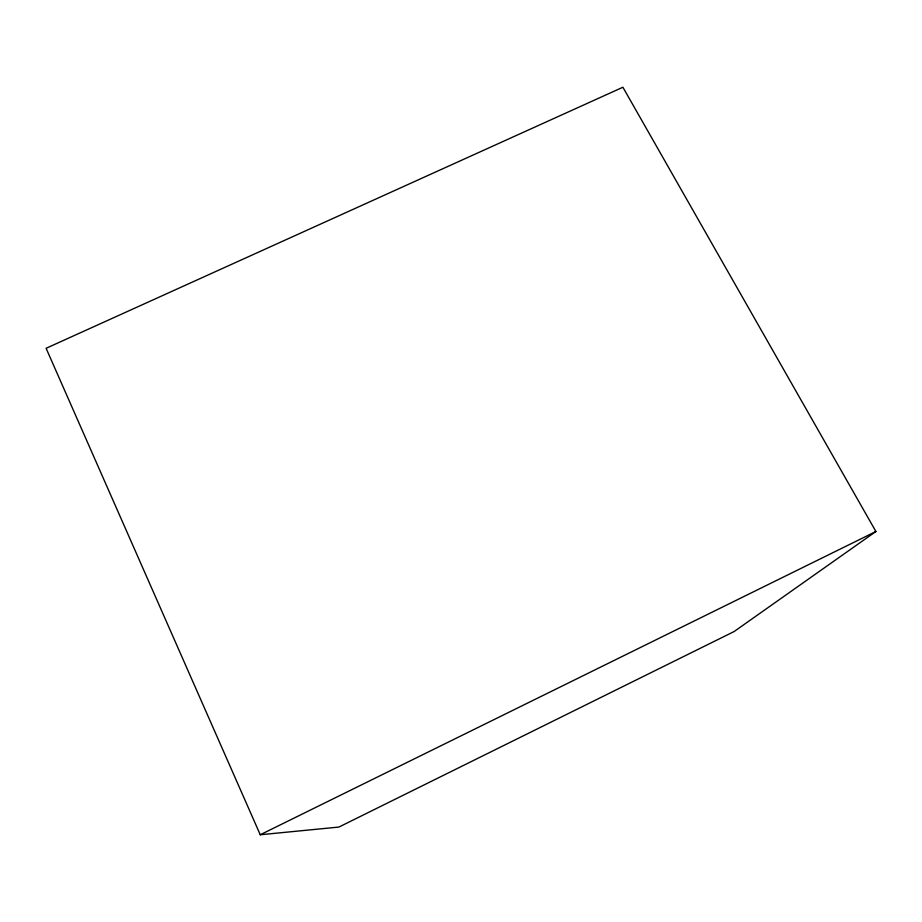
<?xml version="1.0" encoding="UTF-8"?>
<svg xmlns="http://www.w3.org/2000/svg" width="922" height="922" viewBox="0 0 922 922"><rect width="100%" height="100%" fill="white"/><g stroke="black" fill="none" stroke-linecap="round" stroke-linejoin="round"><path stroke-width="1.38" d="M875.9 531.498L734.108 631.547L338.881 827.069L260.246 834.756L46.1 348.286L622.892 87.244L875.9 531.498L260.246 834.756"/></g></svg>
